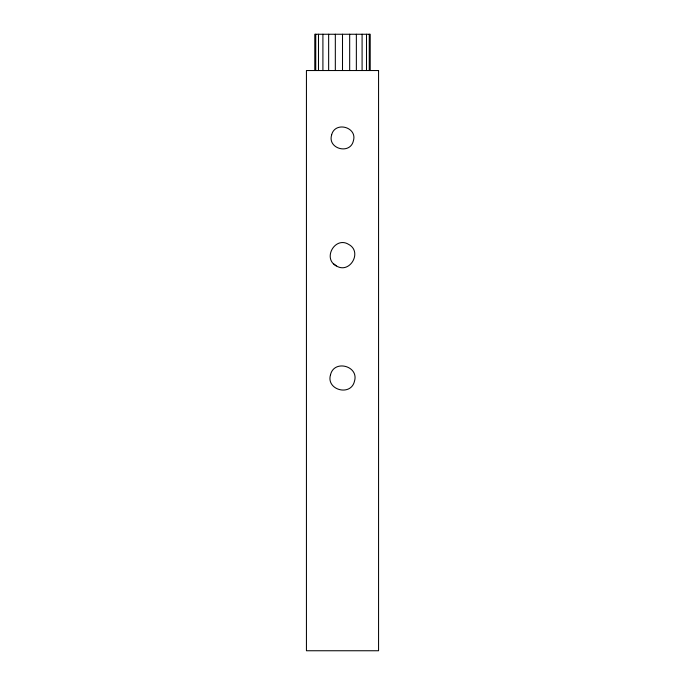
<?xml version="1.0" encoding="UTF-8"?>
<svg xmlns="http://www.w3.org/2000/svg" width="685" height="685" viewBox="0 0 685 685"><rect width="100%" height="100%" fill="white"/><g stroke="black" fill="none" stroke-linecap="round" stroke-linejoin="round"><path stroke-width="1.03" d="M336.301 265.891C349.795 274.377 362.793 251.857 348.699 244.417C335.205 235.931 322.207 258.45 336.301 265.891L333.715 263.896M370.208 70.538L370.208 34.25L314.792 34.25L314.792 70.538M369.266 34.25L369.266 70.538M366.501 34.25L366.501 70.538M362.091 34.25L362.091 70.538M356.354 34.25L356.354 70.538M349.675 34.25L349.675 70.538M342.5 34.25L342.5 70.538M335.325 34.25L335.325 70.538M328.646 34.25L328.646 70.538M322.909 34.25L322.909 70.538M318.499 34.25L318.499 70.538M315.734 34.25L315.734 70.538M331.617 135.022C327.336 148.868 350.172 154.981 353.383 140.853C357.664 127.016 334.828 120.894 331.617 135.022M330.521 374.798C325.82 390.022 350.934 396.752 354.479 381.211C359.18 365.987 334.066 359.257 330.521 374.798M378.565 70.538L306.435 70.538L306.435 650.75L378.565 650.75L378.565 70.538"/></g></svg>
